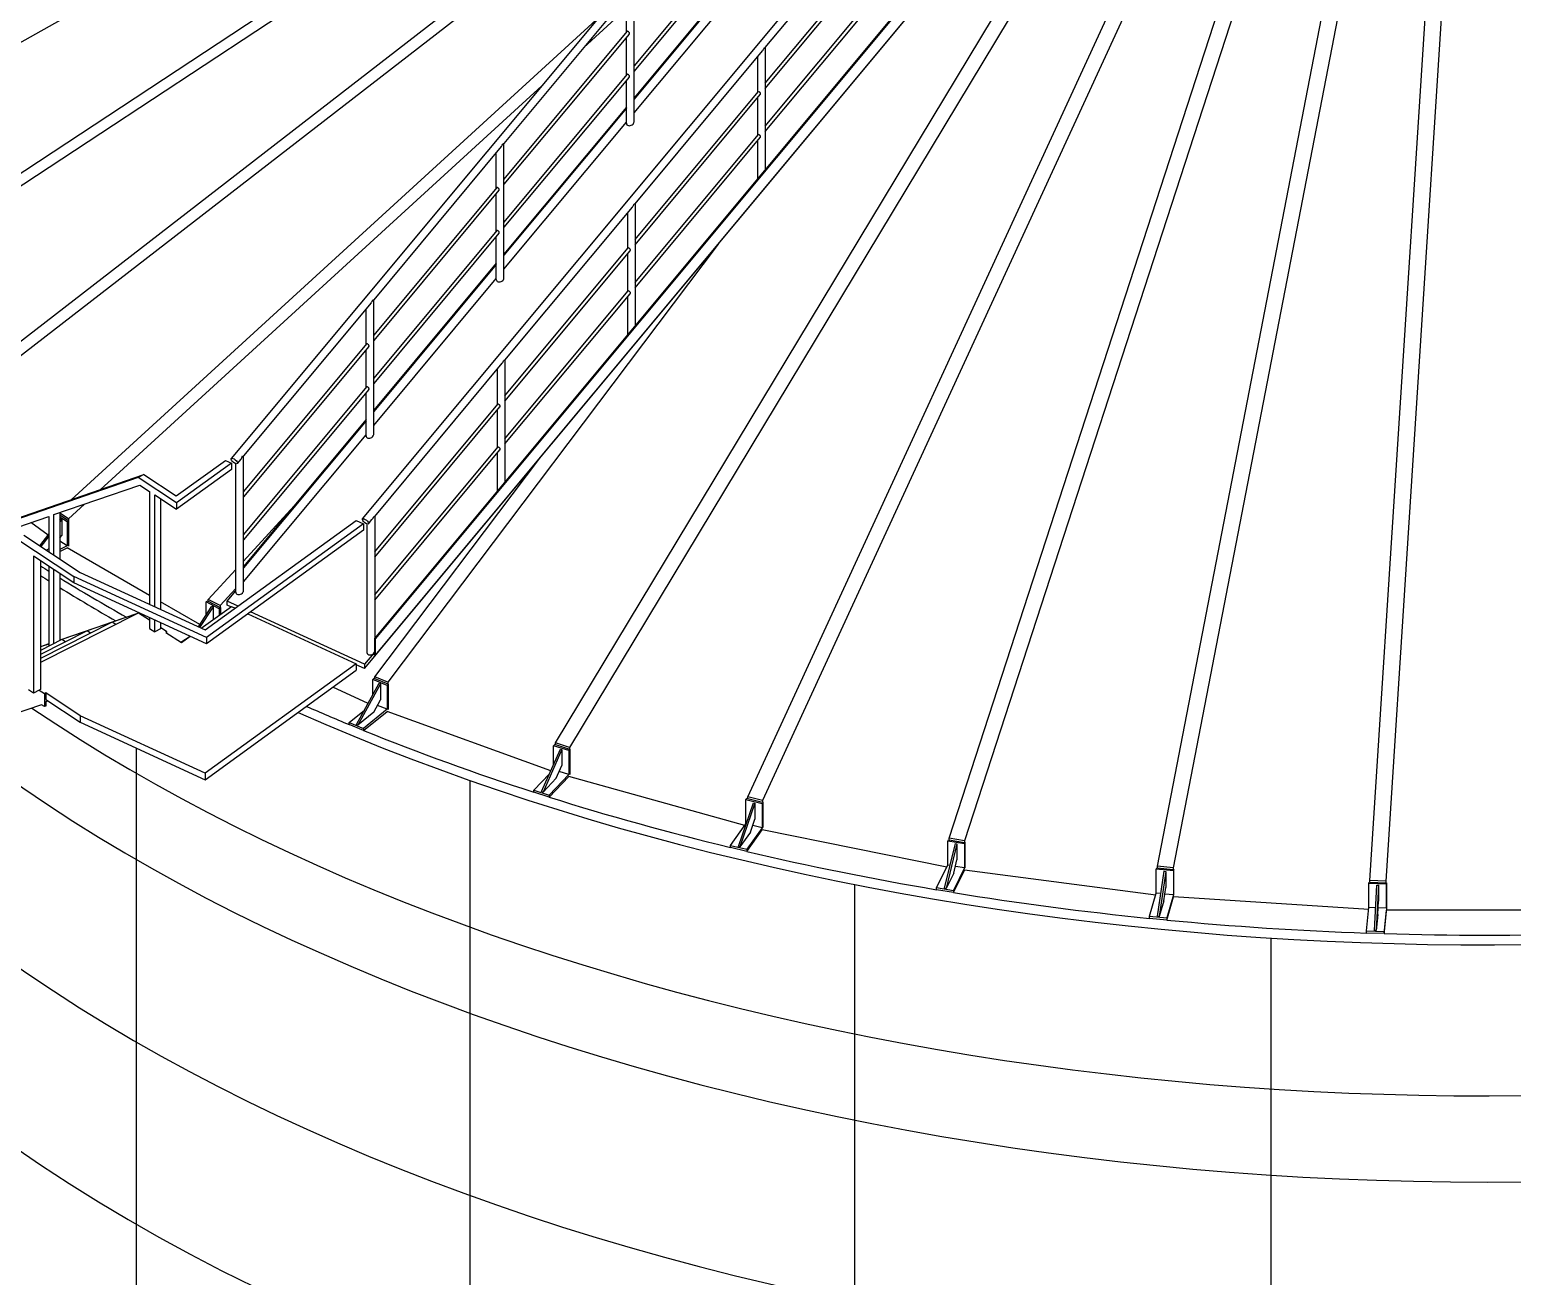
# Model space of a CAD drawing. Header units: millimetres. Extents: x 0 to 126150, y 0 to 89100.
# Drawn here: x 98885 to 108178, y 38929 to 46745 of the extents above; entities that cross this region are included whole.
import ezdxf

# ---------------------------------------------------------------- set-up
doc = ezdxf.new("R2010")
doc.units = ezdxf.units.MM
doc.header["$LTSCALE"] = 150
doc.layers.add('Visible', color=7, linetype='Continuous', lineweight=25)

msp = doc.modelspace()

# ---------------------------------------------------------------- linework, layer by layer
at = {"layer": 'Visible'}
for p, q in [((105954.07, 51025.46), (100149.06, 44056.44)), ((100971.28, 43677.84), (106776.3, 50646.86)), ((105385.31, 50342.64), (96983.68, 45630.91)), ((97521.8, 44985.77), (105057.43, 49949.02)), ((106805.95, 49835.14), (101050.8, 42925.99)), ((104905.38, 49766.49), (97570.18, 44935.24)), ((100983.76, 42740.33), (106813.73, 49739.32)), ((101050.8, 42821.72), (106805.95, 49730.87)), ((103385.65, 41934.74), (106982.44, 49741.27)), ((107075.03, 49719.61), (103478.04, 41912.64)), ((104648.68, 41676.14), (107251, 49684.82)), ((107347.19, 49669.15), (104744.77, 41660.16)), ((105953.92, 41500.82), (107528.67, 49645.72)), ((107627.29, 49636.24), (106052.5, 41491.15)), ((106710.99, 49615.98), (102268.23, 42245.42)), ((107284.95, 41410.98), (107812.1, 49624.46)), ((107911.95, 49621.29), (107384.79, 41407.74)), ((102180.71, 42273.35), (106333.39, 49162.66)), ((98230.02, 44328.94), (104270.99, 49004.89)), ((104055.55, 48746.25), (98287.89, 44281.85)), ((103495.87, 46633.19), (104295.24, 47592.84)), ((103444.77, 47444.85), (102673.74, 46519.21)), ((103458.61, 47428.19), (102673.74, 46485.93)), ((103495.96, 46410.05), (104266.99, 47335.69)), ((103495.96, 46376.77), (104280.83, 47319.03)), ((103441.55, 47240.12), (102673.74, 46318.35)), ((103441.55, 47232.33), (102673.74, 46310.56)), ((102673.74, 46223.67), (103441.55, 47145.44)), ((103495.96, 46140.61), (104266.99, 47066.25)), ((103495.96, 46107.33), (104280.83, 47049.58)), ((102656.9, 46991.69), (101857.54, 46032.04)), ((102625.44, 46730.67), (102625.44, 46953.91)), ((102673.74, 46167.79), (102673.74, 47011.89)), ((102625.44, 46877.59), (102358.58, 46633.54)), ((104306.8, 46842.66), (103490.69, 45862.9)), ((99144.87, 43798.57), (102458.3, 46828.73)), ((102628.66, 46734.54), (101857.62, 45808.9)), ((102642.5, 46717.87), (101857.62, 45775.62)), ((102625.44, 46461.23), (102625.44, 46697.39)), ((102679.76, 45653.43), (103479.13, 46613.08)), ((103447.66, 46575.3), (103447.66, 46352.07)), ((103495.96, 46633.29), (103495.96, 45869.23)), ((102094.72, 46392.24), (99327.2, 43861.32)), ((102628.66, 46465.09), (101857.62, 45539.46)), ((102642.5, 46448.43), (101857.62, 45506.18)), ((102625.44, 46158.84), (102625.44, 46427.95)), ((102679.85, 45430.3), (103450.88, 46355.93)), ((102679.85, 45397.02), (103464.72, 46339.27)), ((103447.66, 46318.79), (103447.66, 46082.62)), ((102625.44, 46260.36), (101857.62, 45338.59)), ((102625.44, 46252.57), (101857.62, 45330.8)), ((101857.62, 45243.91), (102625.44, 46165.68)), ((101840.79, 46011.93), (101041.43, 45052.28)), ((101857.62, 45188.03), (101857.62, 46032.14)), ((102679.85, 45160.85), (103450.88, 46086.49)), ((102679.85, 45127.57), (103464.72, 46069.82)), ((103447.66, 46049.34), (103447.66, 45811.24)), ((101809.32, 45750.92), (101809.32, 45974.15)), ((103490.69, 45862.9), (102674.58, 44883.15)), ((101812.54, 45754.78), (101041.51, 44829.14)), ((101826.38, 45738.12), (101041.51, 44795.86)), ((101809.32, 45481.47), (101809.32, 45717.64)), ((101863.65, 44673.67), (102663.01, 45633.32)), ((102679.85, 45653.53), (102679.85, 44889.47)), ((102631.55, 45595.55), (102631.55, 45372.31)), ((101812.54, 45485.34), (101041.51, 44559.7)), ((101826.38, 45468.67), (101041.51, 44526.42)), ((101809.32, 45179.08), (101809.32, 45448.19)), ((103199.92, 45400.88), (101130.57, 42654.31)), ((101863.73, 44450.54), (102634.77, 45376.18)), ((101863.73, 44417.26), (102648.61, 45359.51)), ((101809.32, 45280.6), (101041.51, 44358.83)), ((101809.32, 45272.81), (101041.51, 44351.04)), ((102631.55, 45339.03), (102631.55, 45102.87)), ((101041.51, 44264.15), (101809.32, 45185.92)), ((101863.73, 44181.1), (102634.77, 45106.73)), ((101863.73, 44147.81), (102648.61, 45090.07)), ((101024.68, 45032.17), (100225.32, 44072.52)), ((100993.21, 44771.16), (100993.21, 44994.39)), ((101041.51, 44208.27), (101041.51, 45052.38)), ((102631.55, 45069.59), (102631.55, 44831.49)), ((102674.58, 44883.15), (101858.46, 43903.39)), ((100996.43, 44775.02), (100225.4, 43849.39)), ((101010.27, 44758.36), (100225.4, 43816.11)), ((100993.21, 44501.71), (100993.21, 44737.88)), ((101047.54, 43693.92), (101846.9, 44653.57)), ((101815.43, 44615.79), (101815.43, 44392.55)), ((101863.73, 44673.77), (101863.73, 43909.72)), ((100996.43, 44505.58), (100225.4, 43579.94)), ((101010.27, 44488.92), (100225.4, 43546.66)), ((100993.21, 44199.32), (100993.21, 44468.43)), ((101047.62, 43470.78), (101818.65, 44396.42)), ((101047.62, 43437.5), (101832.49, 44379.75)), ((101815.43, 44359.27), (101815.43, 44123.11)), ((100993.21, 44300.85), (100225.4, 43379.08)), ((100993.21, 44293.06), (100225.4, 43371.28)), ((100225.4, 43284.39), (100993.21, 44206.17)), ((100208.57, 44052.41), (100186.17, 44025.53)), ((100225.4, 43228.52), (100225.4, 44072.62)), ((101047.62, 43201.34), (101818.65, 44126.98)), ((101047.62, 43168.06), (101832.49, 44110.31)), ((101049.01, 42687.72), (102082.23, 44059.07)), ((101815.43, 44089.83), (101815.43, 43851.73)), ((99803.93, 43821.8), (100112.63, 44045.27)), ((100150.4, 44027.88), (99805.65, 43778.32)), ((100150.4, 43988.45), (99805.65, 43738.89)), ((100112.63, 44045.27), (100150.4, 44027.88)), ((100150.4, 44027.88), (100150.4, 43988.45)), ((100177.1, 43219.57), (100177.1, 44024.54)), ((99564.72, 43937.21), (97670.79, 43285.37)), ((97707.13, 43303.74), (99601.06, 43955.58)), ((99037.65, 43705.06), (99575.99, 43890.34)), ((99601.06, 43955.58), (99564.72, 43937.21)), ((99805.65, 43778.32), (99564.72, 43937.21)), ((99575.99, 43890.34), (99637.15, 43850.01)), ((99601.06, 43955.58), (99803.93, 43821.8)), ((101858.46, 43903.39), (101046.11, 42928.15)), ((99637.15, 43850.01), (99637.15, 43141.76)), ((99668.96, 43127.11), (99668.96, 43829.03)), ((99668.96, 43829.03), (99805.65, 43738.89)), ((99705.3, 43805.06), (99705.3, 43110.37)), ((99805.65, 43778.32), (99805.65, 43738.89)), ((98406.34, 43487.78), (99005.84, 43694.11)), ((99005.84, 43694.11), (99005.84, 43471.62)), ((99037.65, 43450.64), (99037.65, 43705.06)), ((99073.99, 43717.57), (99073.99, 43426.68)), ((99127.8, 43678.97), (99073.99, 43713.74)), ((99073.99, 43703.26), (99127.8, 43668.49)), ((99119.2, 43660.18), (99073.99, 43689.39)), ((99073.99, 43671.87), (99079.22, 43678.66)), ((99079.22, 43678.66), (99085.89, 43674.36)), ((99227.95, 43770.56), (99127.8, 43678.97)), ((99127.8, 43678.97), (99127.8, 43668.49)), ((100225.4, 43413.56), (100543.32, 43760.75)), ((101047.62, 43694.02), (101047.62, 42929.96)), ((99000.93, 43577.04), (98892.91, 43655.25)), ((99085.89, 43674.36), (99073.99, 43658.92)), ((99085.89, 43674.36), (99085.89, 43574.02)), ((99131.13, 43666.34), (99119.2, 43660.18)), ((99119.2, 43660.18), (99119.2, 43509.95)), ((99131.13, 43666.34), (99127.8, 43668.49)), ((99131.13, 43507.71), (99131.13, 43666.34)), ((99984.47, 42981.83), (100932.2, 43667.89)), ((100977.78, 43646.9), (99993.7, 42934.52)), ((100977.78, 43607.47), (99993.7, 42895.09)), ((100932.2, 43667.89), (100977.78, 43646.9)), ((100977.78, 43646.9), (100977.78, 43607.47)), ((100999.32, 43645.94), (100999.32, 42840.96)), ((101008.39, 43646.92), (101030.79, 43673.81)), ((98804.81, 43553.09), (99162.24, 43317.38)), ((98848.67, 43575.27), (99202.67, 43341.82)), ((98948.74, 43509.28), (99005.84, 43583.4)), ((99005.84, 43570.44), (98955.35, 43504.91)), ((99073.99, 43558.58), (99085.89, 43574.02)), ((99119.2, 43509.95), (99073.99, 43539.16)), ((99119.2, 43509.95), (99073.99, 43486.62)), ((99073.99, 43473.56), (99119.4, 43496.98)), ((99637.15, 43198.06), (99119.4, 43496.98)), ((98909.05, 43444.92), (98909.05, 42586.21)), ((99162.24, 43277.95), (98909.05, 43444.92)), ((98952.91, 43415.99), (98952.91, 42608.38)), ((98952.91, 43411.08), (98957.08, 43413.24)), ((99005.84, 43490.17), (98990.06, 43482.03)), ((99005.84, 43381.09), (99005.84, 42880.32)), ((99037.65, 42896.4), (99037.65, 43360.11)), ((99073.99, 43336.14), (99073.99, 42916.85)), ((99993.7, 42934.52), (99162.24, 43317.38)), ((99162.24, 43317.38), (99162.24, 43277.95)), ((99202.67, 43341.82), (99984.47, 42981.83)), ((100004.79, 43172.64), (100177.1, 43360.82)), ((99993.7, 42895.09), (99162.24, 43277.95)), ((100177.1, 43240.92), (100079.35, 43134.17)), ((100123.78, 43162.39), (100177.1, 43226.41)), ((99952.38, 43016.06), (99705.3, 43158.71)), ((99942.56, 43001.13), (100027.68, 43130.62)), ((100035.13, 43126.77), (99950.22, 42997.6)), ((99961, 42992.63), (100150.4, 43129.74)), ((99990.4, 43157.2), (100001.06, 43164.09)), ((100072.42, 43114.88), (99990.4, 43157.2)), ((99990.4, 43073.9), (99990.4, 43157.2)), ((100004.79, 43162.16), (100001.06, 43164.09)), ((100079.35, 43134.17), (100004.79, 43172.64)), ((100004.79, 43162.16), (100004.79, 43172.64)), ((100004.79, 43162.16), (100079.35, 43123.69)), ((100027.68, 43130.62), (100035.13, 43126.77)), ((100035.13, 43126.77), (100035.13, 43046.3)), ((100083.08, 43121.77), (100072.42, 43114.88)), ((100079.35, 43134.17), (100079.35, 43123.69)), ((100083.08, 43121.77), (100079.35, 43123.69)), ((100083.08, 43081.01), (100083.08, 43121.77)), ((100191.09, 43131.4), (100123.78, 43162.39)), ((100123.78, 43136.33), (100123.78, 43162.39)), ((100145.61, 43126.27), (100123.78, 43136.33)), ((100150.4, 43129.74), (100173.87, 43118.93)), ((99560.39, 43084.25), (98952.91, 42777.2)), ((99402.56, 43029.93), (98952.91, 42802.65)), ((99567.91, 43088.06), (99081.52, 42920.66)), ((99402.56, 43029.93), (99244.73, 42975.62)), ((99560.39, 43084.25), (99402.56, 43029.93)), ((99424.41, 43015.52), (99402.56, 43029.93)), ((99567.91, 43088.06), (99560.39, 43084.25)), ((99637.15, 43042.4), (99567.91, 43088.06)), ((99637.15, 43059.27), (99637.15, 42991.3)), ((99668.96, 42970.32), (99668.96, 43044.62)), ((99705.3, 43027.88), (99705.3, 42988.69)), ((100072.42, 43114.88), (100072.42, 43073.29)), ((100252.74, 43082.61), (100932.2, 42769.74)), ((100983.76, 42766.4), (100269.97, 43095.08)), ((99244.73, 42975.62), (98952.91, 42828.11)), ((99244.73, 42975.62), (99086.9, 42921.3)), ((99266.58, 42961.2), (99244.73, 42975.62)), ((99637.15, 42991.3), (99668.96, 42970.32)), ((99705.3, 42988.69), (99668.96, 42970.32)), ((99745.76, 42970.77), (99705.3, 42997.45)), ((99745.76, 42970.77), (99738.24, 42966.97)), ((99738.24, 42966.97), (99836.26, 42902.33)), ((99745.76, 42962.01), (99745.76, 42970.77)), ((99832.39, 42904.88), (99890.66, 42942.53)), ((99836.26, 42902.33), (99891.35, 42942.21)), ((99993.7, 42934.52), (99993.7, 42895.09)), ((99086.9, 42921.3), (98952.91, 42853.57)), ((99005.84, 42894.61), (98952.91, 42876.39)), ((99005.84, 42893.39), (98952.91, 42875.18)), ((99086.9, 42921.3), (99073.99, 42916.85)), ((99081.52, 42920.66), (99073.99, 42916.85)), ((99073.99, 42916.85), (99073.99, 42914.77)), ((99108.76, 42906.88), (99086.9, 42921.3)), ((101046.11, 42928.15), (101046.11, 42841.26)), ((101046.11, 42928.15), (101050.8, 42925.99)), ((101050.8, 42925.99), (101050.8, 42821.72)), ((100932.2, 42769.74), (99984.47, 42083.68)), ((100932.2, 42769.74), (100932.2, 42728.92)), ((100983.76, 42740.33), (100932.2, 42764.08)), ((101042.35, 42836.74), (100983.76, 42766.4)), ((100983.76, 42766.4), (100983.76, 42740.33)), ((101046.11, 42841.26), (101042.35, 42836.74)), ((101046.11, 42823.88), (101046.11, 42841.26)), ((101046.11, 42823.88), (101050.8, 42821.72)), ((99984.47, 42042.86), (100932.2, 42728.92)), ((101035.67, 42671.38), (101044.93, 42678.91)), ((101125.38, 42634.63), (101035.67, 42671.38)), ((101035.67, 42573.04), (101035.67, 42671.38)), ((101049.01, 42677.24), (101044.93, 42678.91)), ((101130.57, 42654.31), (101049.01, 42687.72)), ((101049.01, 42677.24), (101049.01, 42687.72)), ((101049.01, 42677.24), (101130.57, 42643.83)), ((98909.05, 42586.21), (98877.23, 42607.19)), ((98945.39, 42604.58), (98909.05, 42586.21)), ((98952.91, 42608.38), (98945.39, 42604.58)), ((98945.39, 42604.58), (98978.32, 42582.86)), ((98985.85, 42586.66), (98978.32, 42582.86)), ((98978.32, 42582.86), (98978.32, 42525.7)), ((98985.85, 42586.66), (98985.85, 42545.83)), ((99202.67, 42443.67), (98985.85, 42586.66)), ((101007.29, 42521.34), (100786.12, 42623.17)), ((100934.68, 42389.08), (101076.45, 42647.32)), ((101084.61, 42643.98), (100942.83, 42385.73)), ((101076.45, 42647.32), (101084.61, 42643.98)), ((101084.61, 42643.98), (101084.61, 42543.64)), ((101134.64, 42642.16), (101125.38, 42634.63)), ((101125.38, 42634.63), (101125.38, 42484.39)), ((101130.57, 42654.31), (101130.57, 42643.83)), ((101134.64, 42642.16), (101130.57, 42643.83)), ((101134.64, 42483.53), (101134.64, 42642.16)), ((98959.88, 42513.37), (97065.94, 41861.54)), ((98978.32, 42501.21), (98959.88, 42513.37)), ((98999.86, 42536.59), (98978.32, 42525.7)), ((98978.32, 42525.7), (98978.32, 42501.21)), ((98978.32, 42525.7), (98978.32, 42525.7)), ((98985.84, 42505.01), (98978.32, 42501.21)), ((98985.84, 42529.5), (98985.84, 42505.01)), ((98985.85, 42545.83), (99202.67, 42402.85)), ((100888.69, 42401.54), (100984.17, 42479.24)), ((101125.38, 42484.39), (100978.4, 42364.79)), ((100978.4, 42351.73), (101125.53, 42471.45)), ((101042.39, 42466.74), (101084.61, 42543.64)), ((101125.38, 42484.39), (101065.54, 42508.91)), ((102152.01, 42099.07), (101125.53, 42471.45)), ((99202.67, 42443.67), (99202.67, 42402.85)), ((99984.47, 42083.68), (99202.67, 42443.67)), ((99202.67, 42402.85), (99984.47, 42042.86)), ((100888.69, 42401.54), (100978.4, 42364.79)), ((100888.69, 42388.48), (100888.69, 42401.54)), ((100978.4, 42351.73), (100888.69, 42388.48)), ((100942.83, 42385.73), (100934.68, 42389.08)), ((101042.39, 42466.74), (100942.83, 42385.73)), ((100978.4, 42364.79), (100978.4, 42351.73)), ((99554.98, 25497.72), (99554.98, 42240.62)), ((99554.98, 25497.72), (99554.98, 42240.62)), ((99554.98, 25497.72), (99554.98, 42240.62)), ((102093.84, 41968.18), (102212.35, 42234.87)), ((102221.11, 42232.07), (102102.59, 41965.39)), ((102168.59, 42256.18), (102176.33, 42264.26)), ((102264.87, 42225.46), (102168.59, 42256.18)), ((102168.59, 42136.39), (102168.59, 42256.18)), ((102180.71, 42262.87), (102176.33, 42264.26)), ((102268.23, 42245.42), (102180.71, 42273.35)), ((102180.71, 42262.87), (102180.71, 42273.35)), ((102180.71, 42262.87), (102268.23, 42234.94)), ((102212.35, 42234.87), (102221.11, 42232.07)), ((102221.11, 42232.07), (102221.11, 42131.73)), ((102272.61, 42233.54), (102264.87, 42225.46)), ((102264.87, 42225.46), (102264.87, 42075.22)), ((102268.23, 42245.42), (102268.23, 42234.94)), ((102272.61, 42233.54), (102268.23, 42234.94)), ((102272.61, 42074.91), (102272.61, 42233.54)), ((102185.82, 42052.32), (102221.11, 42131.73)), ((99984.47, 42083.68), (99984.47, 42042.86)), ((101647.13, 24534.45), (101647.13, 42037.69)), ((102045.73, 41977.59), (102143.34, 42079.56)), ((102185.82, 42052.32), (102102.59, 41965.39)), ((102264.87, 42075.22), (102142, 41946.87)), ((102142, 41933.81), (102264.99, 42062.29)), ((102264.87, 42075.22), (102204.55, 42094.47)), ((103367.19, 41755.84), (102264.99, 42062.29)), ((102045.73, 41977.59), (102142, 41946.87)), ((102045.73, 41964.53), (102045.73, 41977.59)), ((102142, 41933.81), (102045.73, 41964.53)), ((102102.59, 41965.39), (102093.84, 41968.18)), ((102142, 41946.87), (102142, 41933.81)), ((103374.91, 41916.83), (103381.03, 41925.36)), ((103476.53, 41892.52), (103374.91, 41916.83)), ((103374.91, 41766.59), (103374.91, 41916.83)), ((103385.65, 41924.26), (103381.03, 41925.36)), ((103478.04, 41912.64), (103385.65, 41934.74)), ((103385.65, 41924.26), (103385.65, 41934.74)), ((103385.65, 41924.26), (103478.04, 41902.16)), ((103478.04, 41912.64), (103478.04, 41902.16)), ((103327.34, 41624.86), (103421.1, 41898.43)), ((103430.34, 41896.22), (103336.58, 41622.65)), ((103421.1, 41898.43), (103430.34, 41896.22)), ((103430.34, 41896.22), (103430.34, 41795.88)), ((103482.66, 41901.06), (103476.53, 41892.52)), ((103476.53, 41892.52), (103476.53, 41742.29)), ((103482.66, 41901.06), (103478.04, 41902.16)), ((103482.66, 41742.43), (103482.66, 41901.06)), ((103277.7, 41631.11), (103374.91, 41766.59)), ((103375.84, 41766.37), (103374.91, 41766.59)), ((103476.53, 41742.29), (103379.33, 41606.8)), ((103379.33, 41593.74), (103476.63, 41729.36)), ((103402.42, 41714.42), (103430.34, 41795.88)), ((103476.53, 41742.29), (103416.86, 41756.56)), ((104633.6, 41495.63), (103476.63, 41729.36)), ((103402.42, 41714.42), (103336.58, 41622.65)), ((104619.67, 41363.44), (104687.49, 41642.25)), ((104697.1, 41640.65), (104629.28, 41361.84)), ((104639.45, 41657.59), (104643.87, 41666.46)), ((104745.15, 41640.01), (104639.45, 41657.59)), ((104639.45, 41507.35), (104639.45, 41657.59)), ((104648.68, 41665.66), (104643.87, 41666.46)), ((104744.77, 41660.16), (104648.68, 41676.14)), ((104648.68, 41665.66), (104648.68, 41676.14)), ((104648.68, 41665.66), (104744.77, 41649.68)), ((104687.49, 41642.25), (104697.1, 41640.65)), ((104697.1, 41640.65), (104697.1, 41540.31)), ((104744.77, 41660.16), (104744.77, 41649.68)), ((104749.58, 41648.88), (104744.77, 41649.68)), ((104749.58, 41648.88), (104745.15, 41640.01)), ((104745.15, 41640.01), (104745.15, 41489.77)), ((104749.58, 41490.25), (104749.58, 41648.88)), ((103277.7, 41631.11), (103379.33, 41606.8)), ((103277.7, 41618.04), (103277.7, 41631.11)), ((103379.33, 41593.74), (103277.7, 41618.04)), ((103336.58, 41622.65), (103327.34, 41624.86)), ((103379.33, 41606.8), (103379.33, 41593.74)), ((104676.9, 41457.29), (104697.1, 41540.31)), ((104569.13, 41366.44), (104639.45, 41507.35)), ((104676.9, 41457.29), (104629.28, 41361.84)), ((104654.08, 41504.92), (104639.45, 41507.35)), ((104745.15, 41489.77), (104674.83, 41348.85)), ((104674.83, 41335.79), (104745.22, 41476.85)), ((104745.15, 41489.77), (104687.15, 41499.42)), ((105942.65, 41319.06), (104745.22, 41476.85)), ((105946.31, 41481.72), (105948.99, 41490.83)), ((106054.75, 41471.08), (105946.31, 41481.72)), ((105946.31, 41331.49), (105946.31, 41481.72)), ((105953.92, 41490.34), (105948.99, 41490.83)), ((106052.5, 41491.15), (105953.92, 41500.82)), ((105953.92, 41490.34), (105953.92, 41500.82)), ((105953.92, 41490.34), (106052.5, 41480.67)), ((105954.56, 41187.2), (105995.6, 41469.54)), ((106005.46, 41468.57), (105964.42, 41186.23)), ((105995.6, 41469.54), (106005.46, 41468.57)), ((106005.46, 41468.57), (106005.46, 41368.23)), ((106052.5, 41491.15), (106052.5, 41480.67)), ((106057.43, 41480.19), (106052.5, 41480.67)), ((106057.43, 41480.19), (106054.75, 41471.08)), ((106054.75, 41471.08), (106054.75, 41320.85)), ((106057.43, 41321.56), (106057.43, 41480.19)), ((104058.07, 23864.12), (104058.07, 41385.73)), ((104569.13, 41366.44), (104674.83, 41348.85)), ((104569.13, 41353.37), (104569.13, 41366.44)), ((104629.28, 41361.84), (104619.67, 41363.44)), ((105993.24, 41284.16), (106005.46, 41368.23)), ((107279.06, 41391.44), (107279.95, 41400.66)), ((107388.88, 41387.88), (107279.06, 41391.44)), ((107279.06, 41241.2), (107279.06, 41391.44)), ((107284.95, 41400.5), (107279.95, 41400.66)), ((107384.79, 41407.74), (107284.95, 41410.98)), ((107284.95, 41400.5), (107284.95, 41410.98)), ((107284.95, 41400.5), (107384.79, 41397.26)), ((107315.24, 41098.36), (107328.98, 41382.47)), ((107338.96, 41382.15), (107325.23, 41098.03)), ((107328.98, 41382.47), (107338.96, 41382.15)), ((107338.96, 41382.15), (107338.96, 41281.81)), ((107384.79, 41407.74), (107384.79, 41397.26)), ((107389.78, 41397.1), (107384.79, 41397.26)), ((107389.78, 41397.1), (107388.88, 41387.88)), ((107388.88, 41387.88), (107388.88, 41237.64)), ((107389.78, 41238.47), (107389.78, 41397.1)), ((104674.83, 41335.79), (104569.13, 41353.37)), ((104674.83, 41348.85), (104674.83, 41335.79)), ((105903.76, 41186.91), (105946.31, 41331.49)), ((105975.12, 41328.66), (105946.31, 41331.49)), ((105993.24, 41284.16), (105964.42, 41186.23)), ((106054.75, 41320.85), (105999.36, 41326.28)), ((106054.75, 41320.85), (106012.21, 41176.27)), ((106012.21, 41163.21), (106054.8, 41307.93)), ((107277.81, 41228.37), (106054.8, 41307.93)), ((107334.87, 41197.21), (107338.96, 41281.81)), ((105903.76, 41186.91), (106012.21, 41176.27)), ((105903.76, 41173.85), (105903.76, 41186.91)), ((106012.21, 41163.21), (105903.76, 41173.85)), ((105964.42, 41186.23), (105954.56, 41187.2)), ((106012.21, 41176.27), (106012.21, 41163.21)), ((107264.82, 41094.79), (107279.06, 41241.2)), ((107322.08, 41239.81), (107279.06, 41241.2)), ((107334.87, 41197.21), (107325.23, 41098.03)), ((107388.88, 41237.64), (107336.91, 41239.33)), ((107388.88, 41237.64), (107374.64, 41091.23)), ((107374.64, 41078.16), (107388.9, 41224.73)), ((108620.92, 41224.73), (107388.9, 41224.73)), ((107264.82, 41094.79), (107374.64, 41091.23)), ((107264.82, 41081.72), (107264.82, 41094.79)), ((107374.64, 41078.16), (107264.82, 41081.72)), ((107325.23, 41098.03), (107315.24, 41098.36)), ((107374.64, 41091.23), (107374.64, 41078.16)), ((106666.93, 23520.33), (106666.93, 41050.02))]:
    msp.add_line(p, q, dxfattribs=at)
for centre, major_axis, ratio, start_param, end_param in [((108004.91, 48062.83), (12220, 0), 0.5773503, 4.0580523, 6.2831853), ((103471.81, 46642.03), (14.26, 39.39), 0.4948632, 4.0809154, 4.6706172), ((103471.81, 46642.03), (-24.13, 8.73), 0.1154811, 2.510119, 3.0998209), ((108004.91, 46960.56), (11950, 0), 0.5773503, 3.8460288, 6.2200066), ((108004.91, 46420.44), (11950, 0), 0.5773503, 3.7781736, 6.2831853), ((102649.59, 46163.31), (22.81, 10.66), 0.7451784, 2.8065858, 5.9481785), ((101833.47, 46040.88), (14.26, 39.39), 0.4948632, 4.0809154, 4.6706172), ((101833.47, 46040.88), (-24.13, 8.73), 0.1154811, 2.510119, 3.0998209), ((102655.7, 45662.27), (14.26, 39.39), 0.4948632, 4.0809154, 4.6706172), ((102655.7, 45662.27), (-24.13, 8.73), 0.1154811, 2.510119, 3.0998209), ((108004.91, 45277.35), (11950, 0), 0.5773503, 3.6761302, 6.2831853), ((101833.47, 45183.56), (22.81, 10.66), 0.7451784, 2.8065858, 5.9481785), ((101017.36, 45061.12), (14.26, 39.39), 0.4948632, 4.0809154, 4.6706172), ((101017.36, 45061.12), (-24.13, 8.73), 0.1154811, 2.510119, 3.0998209), ((101839.58, 44682.52), (14.26, 39.39), 0.4948632, 4.0809154, 4.6706172), ((101839.58, 44682.52), (-24.13, 8.73), 0.1154811, 2.510119, 3.0998209), ((101017.36, 44203.8), (22.81, 10.66), 0.7451784, 2.8065858, 5.9481785), ((108004.91, 44134.25), (11950, 0), 0.5773503, 3.3436721, 6.2831853), ((100201.25, 44081.36), (14.26, 39.39), 0.4948632, 4.0809154, 4.6706172), ((100201.25, 44081.36), (24.13, -8.73), 0.1154811, 5.6517117, 6.2414135), ((101023.47, 43702.76), (14.26, 39.39), 0.4948632, 4.0809154, 4.6706172), ((101023.47, 43702.76), (-24.13, 8.73), 0.1154811, 2.510119, 3.0998209), ((108004.91, 48124.06), (12220, 0), 0.5773503, 3.8781988, 3.8846231), ((108004.91, 48062.83), (12220, 0), 0.5773503, 3.8781988, 3.8846231), ((108004.91, 48124.06), (12220, 0), 0.5773503, 3.8928308, 3.941759), ((108004.91, 48062.83), (12220, 0), 0.5773503, 3.8928308, 3.9340467), ((100201.25, 43224.04), (22.81, 10.66), 0.7451784, 2.8065858, 5.9481785), ((108004.91, 42991.16), (11950, 0), 0.5773503, 3.1473222, 6.2831853), ((101023.47, 42845.44), (22.81, 10.66), 0.7451784, 2.8065858, 5.5927838), ((108004.91, 48124.06), (12220, 0), 0.5773503, 4.0634656, 4.0907824), ((108004.91, 48124.06), (12220, 0), 0.5773503, 4.0997913, 4.2029837), ((108004.91, 48124.06), (12220, 0), 0.5773503, 4.211991, 4.3151849), ((108004.91, 41848.06), (11950, 0), 0.5773503, 3.1415927, 6.2831853), ((108004.91, 48124.06), (12220, 0), 0.5773503, 4.3241907, 4.4273859), ((108004.91, 48124.06), (12220, 0), 0.5773503, 4.4363905, 4.5395868), ((108004.91, 48124.06), (12220, 0), 0.5773503, 4.5485902, 4.6517877), ((108004.91, 48124.06), (12220, 0), 0.5773503, 4.6607899, 4.763988), ((108004.91, 40704.97), (11950, 0), 0.5773503, 3.1415927, 6.2831853), ((108004.91, 39561.87), (11950, 0), 0.5773503, 3.1415927, 6.2831853)]:
    msp.add_ellipse(centre, major_axis=major_axis, ratio=ratio, start_param=start_param, end_param=end_param, dxfattribs=at)
for centre in [(100167.62, 44040.98), (100989.84, 43662.38)]:
    msp.add_ellipse(centre, major_axis=(-18.56, 15.46), ratio=0.4023769, dxfattribs=at)
for points, knots in [([(102644.4, 46722.97), (102644.4, 46723.52), (102644.33, 46724.11), (102644.05, 46725.29), (102643.84, 46725.88), (102642.98, 46727.63), (102642.12, 46728.73), (102640.23, 46730.61), (102639.1, 46731.51), (102636.77, 46733.07), (102635.57, 46733.72), (102633.48, 46734.68), (102632.44, 46735.06), (102630.67, 46735.39), (102629.94, 46735.35), (102629.12, 46734.98), (102628.87, 46734.79), (102628.66, 46734.54)], [0, 0, 0, 0, 0.2050325, 0.2050325, 0.4100651, 0.4100651, 0.8201302, 0.8201302, 1.2215401, 1.2215401, 1.6229501, 1.6229501, 2.0243601, 2.0243601, 2.42577, 2.42577, 2.6291906, 2.6291906, 2.6291906, 2.6291906]), ([(102642.5, 46717.87), (102642.88, 46718.34), (102643.23, 46718.86), (102644.09, 46720.52), (102644.4, 46721.76), (102644.4, 46722.97)], [6.06583632, 6.06583632, 6.06583632, 6.06583632, 6.28576198, 6.28576198, 6.72943734, 6.72943734, 6.72943734, 6.72943734]), ([(102644.4, 46453.52), (102644.4, 46454.08), (102644.33, 46454.67), (102644.05, 46455.85), (102643.84, 46456.44), (102642.98, 46458.18), (102642.12, 46459.29), (102640.23, 46461.17), (102639.1, 46462.07), (102636.77, 46463.62), (102635.57, 46464.28), (102633.48, 46465.24), (102632.44, 46465.61), (102630.67, 46465.95), (102629.94, 46465.91), (102629.12, 46465.53), (102628.87, 46465.34), (102628.66, 46465.09)], [0, 0, 0, 0, 0.2050325, 0.2050325, 0.4100651, 0.4100651, 0.8201302, 0.8201302, 1.2215401, 1.2215401, 1.6229501, 1.6229501, 2.0243601, 2.0243601, 2.42577, 2.42577, 2.6291906, 2.6291906, 2.6291906, 2.6291906]), ([(102642.5, 46448.43), (102642.88, 46448.9), (102643.23, 46449.41), (102644.09, 46451.07), (102644.4, 46452.32), (102644.4, 46453.52)], [6.06583632, 6.06583632, 6.06583632, 6.06583632, 6.28576198, 6.28576198, 6.72943734, 6.72943734, 6.72943734, 6.72943734]), ([(103466.62, 46344.36), (103466.62, 46344.92), (103466.56, 46345.5), (103466.28, 46346.68), (103466.06, 46347.28), (103465.2, 46349.02), (103464.34, 46350.13), (103462.46, 46352.01), (103461.32, 46352.91), (103458.99, 46354.46), (103457.8, 46355.11), (103455.7, 46356.08), (103454.67, 46356.45), (103452.89, 46356.79), (103452.16, 46356.75), (103451.34, 46356.37), (103451.09, 46356.18), (103450.88, 46355.93)], [0, 0, 0, 0, 0.2050325, 0.2050325, 0.4100651, 0.4100651, 0.8201302, 0.8201302, 1.2215401, 1.2215401, 1.6229501, 1.6229501, 2.0243601, 2.0243601, 2.42577, 2.42577, 2.6291906, 2.6291906, 2.6291906, 2.6291906]), ([(103464.72, 46339.27), (103465.08, 46339.7), (103465.4, 46340.17), (103466.28, 46341.81), (103466.62, 46343.1), (103466.62, 46344.36)], [6.0634749, 6.0634749, 6.0634749, 6.0634749, 6.26642801, 6.26642801, 6.72850303, 6.72850303, 6.72850303, 6.72850303]), ([(103466.62, 46074.92), (103466.62, 46075.48), (103466.56, 46076.06), (103466.28, 46077.24), (103466.06, 46077.84), (103465.2, 46079.58), (103464.34, 46080.68), (103462.46, 46082.56), (103461.32, 46083.46), (103458.99, 46085.02), (103457.8, 46085.67), (103455.7, 46086.63), (103454.67, 46087.01), (103452.89, 46087.34), (103452.16, 46087.3), (103451.34, 46086.93), (103451.09, 46086.74), (103450.88, 46086.49)], [0, 0, 0, 0, 0.2050325, 0.2050325, 0.4100651, 0.4100651, 0.8201302, 0.8201302, 1.2215401, 1.2215401, 1.6229501, 1.6229501, 2.0243601, 2.0243601, 2.42577, 2.42577, 2.6291906, 2.6291906, 2.6291906, 2.6291906]), ([(103464.72, 46069.83), (103465.08, 46070.26), (103465.4, 46070.73), (103466.28, 46072.37), (103466.62, 46073.66), (103466.62, 46074.92)], [6.0634749, 6.0634749, 6.0634749, 6.0634749, 6.26642801, 6.26642801, 6.72850303, 6.72850303, 6.72850303, 6.72850303]), ([(101828.29, 45743.21), (101828.29, 45743.77), (101828.22, 45744.35), (101827.94, 45745.53), (101827.73, 45746.13), (101826.87, 45747.87), (101826.01, 45748.97), (101824.12, 45750.85), (101822.98, 45751.76), (101820.65, 45753.31), (101819.46, 45753.96), (101817.37, 45754.93), (101816.33, 45755.3), (101814.56, 45755.63), (101813.83, 45755.6), (101813, 45755.22), (101812.76, 45755.03), (101812.55, 45754.78)], [0, 0, 0, 0, 0.2050325, 0.2050325, 0.4100651, 0.4100651, 0.8201302, 0.8201302, 1.2215401, 1.2215401, 1.6229501, 1.6229501, 2.0243601, 2.0243601, 2.42577, 2.42577, 2.6291906, 2.6291906, 2.6291906, 2.6291906]), ([(101826.38, 45738.12), (101826.77, 45738.58), (101827.12, 45739.1), (101827.97, 45740.76), (101828.29, 45742), (101828.29, 45743.21)], [6.06583632, 6.06583632, 6.06583632, 6.06583632, 6.28576198, 6.28576198, 6.72943734, 6.72943734, 6.72943734, 6.72943734]), ([(101828.29, 45473.77), (101828.29, 45474.32), (101828.22, 45474.91), (101827.94, 45476.09), (101827.73, 45476.68), (101826.87, 45478.42), (101826.01, 45479.53), (101824.12, 45481.41), (101822.98, 45482.31), (101820.65, 45483.86), (101819.46, 45484.52), (101817.37, 45485.48), (101816.33, 45485.85), (101814.56, 45486.19), (101813.83, 45486.15), (101813, 45485.78), (101812.76, 45485.59), (101812.55, 45485.33)], [0, 0, 0, 0, 0.2050325, 0.2050325, 0.4100651, 0.4100651, 0.8201302, 0.8201302, 1.2215401, 1.2215401, 1.6229501, 1.6229501, 2.0243601, 2.0243601, 2.42577, 2.42577, 2.6291906, 2.6291906, 2.6291906, 2.6291906]), ([(101826.38, 45468.67), (101826.77, 45469.14), (101827.12, 45469.66), (101827.97, 45471.31), (101828.29, 45472.56), (101828.29, 45473.77)], [6.06583632, 6.06583632, 6.06583632, 6.06583632, 6.28576198, 6.28576198, 6.72943734, 6.72943734, 6.72943734, 6.72943734]), ([(102650.51, 45364.6), (102650.51, 45365.16), (102650.44, 45365.74), (102650.17, 45366.92), (102649.95, 45367.51), (102649.11, 45369.24), (102648.25, 45370.34), (102646.37, 45372.23), (102645.23, 45373.13), (102642.89, 45374.7), (102641.69, 45375.36), (102639.59, 45376.32), (102638.54, 45376.7), (102636.77, 45377.03), (102636.03, 45376.99), (102635.21, 45376.61), (102634.97, 45376.42), (102634.77, 45376.17)], [0, 0, 0, 0, 0.2039572, 0.2039572, 0.4079143, 0.4079143, 0.8158287, 0.8158287, 1.2193807, 1.2193807, 1.6229327, 1.6229327, 2.0264847, 2.0264847, 2.4300367, 2.4300367, 2.6293374, 2.6293374, 2.6293374, 2.6293374]), ([(102648.6, 45359.51), (102648.99, 45359.97), (102649.33, 45360.49), (102650.19, 45362.14), (102650.51, 45363.39), (102650.51, 45364.6)], [6.06545561, 6.06545561, 6.06545561, 6.06545561, 6.28317912, 6.28317912, 6.72923284, 6.72923284, 6.72923284, 6.72923284]), ([(102650.51, 45095.16), (102650.51, 45095.72), (102650.44, 45096.3), (102650.17, 45097.47), (102649.95, 45098.06), (102649.11, 45099.8), (102648.25, 45100.9), (102646.37, 45102.78), (102645.23, 45103.69), (102642.89, 45105.25), (102641.69, 45105.91), (102639.59, 45106.88), (102638.54, 45107.25), (102636.77, 45107.59), (102636.03, 45107.54), (102635.21, 45107.16), (102634.97, 45106.98), (102634.77, 45106.73)], [0, 0, 0, 0, 0.2039572, 0.2039572, 0.4079143, 0.4079143, 0.8158287, 0.8158287, 1.2193807, 1.2193807, 1.6229327, 1.6229327, 2.0264847, 2.0264847, 2.4300367, 2.4300367, 2.6293374, 2.6293374, 2.6293374, 2.6293374]), ([(102648.6, 45090.07), (102648.99, 45090.53), (102649.33, 45091.04), (102650.19, 45092.7), (102650.51, 45093.95), (102650.51, 45095.16)], [6.06545561, 6.06545561, 6.06545561, 6.06545561, 6.28317912, 6.28317912, 6.72923284, 6.72923284, 6.72923284, 6.72923284]), ([(101012.17, 44763.45), (101012.17, 44764.03), (101012.1, 44764.64), (101011.8, 44765.85), (101011.57, 44766.47), (101010.66, 44768.26), (101009.75, 44769.39), (101007.82, 44771.25), (101006.72, 44772.11), (101004.46, 44773.6), (101003.31, 44774.22), (101001.3, 44775.15), (101000.29, 44775.52), (100998.56, 44775.87), (100997.83, 44775.85), (100996.96, 44775.51), (100996.67, 44775.31), (100996.43, 44775.02)], [0, 0, 0, 0, 0.2122885, 0.2122885, 0.424577, 0.424577, 0.8491541, 0.8491541, 1.236196, 1.236196, 1.6232379, 1.6232379, 2.0102798, 2.0102798, 2.3973217, 2.3973217, 2.6284883, 2.6284883, 2.6284883, 2.6284883]), ([(101010.27, 44758.36), (101010.66, 44758.82), (101011, 44759.33), (101011.86, 44760.99), (101012.17, 44762.24), (101012.17, 44763.45)], [6.06606596, 6.06606596, 6.06606596, 6.06606596, 6.28378948, 6.28378948, 6.72984319, 6.72984319, 6.72984319, 6.72984319]), ([(101012.17, 44494.01), (101012.17, 44494.59), (101012.1, 44495.19), (101011.8, 44496.41), (101011.57, 44497.02), (101010.66, 44498.82), (101009.75, 44499.95), (101007.82, 44501.81), (101006.72, 44502.67), (101004.46, 44504.15), (101003.31, 44504.78), (101001.3, 44505.71), (101000.29, 44506.07), (100998.56, 44506.42), (100997.83, 44506.41), (100996.96, 44506.07), (100996.67, 44505.86), (100996.43, 44505.58)], [0, 0, 0, 0, 0.2122885, 0.2122885, 0.424577, 0.424577, 0.8491541, 0.8491541, 1.236196, 1.236196, 1.6232379, 1.6232379, 2.0102798, 2.0102798, 2.3973217, 2.3973217, 2.6284883, 2.6284883, 2.6284883, 2.6284883]), ([(101010.27, 44488.92), (101010.66, 44489.38), (101011, 44489.89), (101011.86, 44491.55), (101012.17, 44492.79), (101012.17, 44494.01)], [6.06606596, 6.06606596, 6.06606596, 6.06606596, 6.28378948, 6.28378948, 6.72984319, 6.72984319, 6.72984319, 6.72984319]), ([(101834.39, 44384.85), (101834.39, 44385.41), (101834.33, 44385.99), (101834.05, 44387.17), (101833.83, 44387.76), (101832.98, 44389.51), (101832.12, 44390.61), (101830.23, 44392.49), (101829.09, 44393.39), (101826.76, 44394.95), (101825.57, 44395.6), (101823.48, 44396.56), (101822.44, 44396.94), (101820.67, 44397.27), (101819.93, 44397.23), (101819.11, 44396.86), (101818.87, 44396.67), (101818.65, 44396.42)], [0, 0, 0, 0, 0.2050325, 0.2050325, 0.4100651, 0.4100651, 0.8201302, 0.8201302, 1.2215401, 1.2215401, 1.6229501, 1.6229501, 2.0243601, 2.0243601, 2.42577, 2.42577, 2.6291906, 2.6291906, 2.6291906, 2.6291906]), ([(101832.49, 44379.76), (101832.85, 44380.19), (101833.17, 44380.66), (101834.06, 44382.3), (101834.39, 44383.59), (101834.39, 44384.85)], [6.0634749, 6.0634749, 6.0634749, 6.0634749, 6.26642801, 6.26642801, 6.72850303, 6.72850303, 6.72850303, 6.72850303]), ([(101834.39, 44115.4), (101834.39, 44115.96), (101834.33, 44116.55), (101834.05, 44117.73), (101833.83, 44118.32), (101832.98, 44120.06), (101832.12, 44121.17), (101830.23, 44123.05), (101829.09, 44123.95), (101826.76, 44125.5), (101825.57, 44126.16), (101823.48, 44127.12), (101822.44, 44127.49), (101820.67, 44127.83), (101819.93, 44127.79), (101819.11, 44127.41), (101818.87, 44127.23), (101818.65, 44126.97)], [0, 0, 0, 0, 0.2050325, 0.2050325, 0.4100651, 0.4100651, 0.8201302, 0.8201302, 1.2215401, 1.2215401, 1.6229501, 1.6229501, 2.0243601, 2.0243601, 2.42577, 2.42577, 2.6291906, 2.6291906, 2.6291906, 2.6291906]), ([(101832.49, 44110.31), (101832.85, 44110.74), (101833.17, 44111.21), (101834.06, 44112.86), (101834.39, 44114.15), (101834.39, 44115.4)], [6.0634749, 6.0634749, 6.0634749, 6.0634749, 6.26642801, 6.26642801, 6.72850303, 6.72850303, 6.72850303, 6.72850303])]:
    msp.add_open_spline(points, degree=3, knots=knots, dxfattribs=at)

doc.saveas('drawing.dxf')
